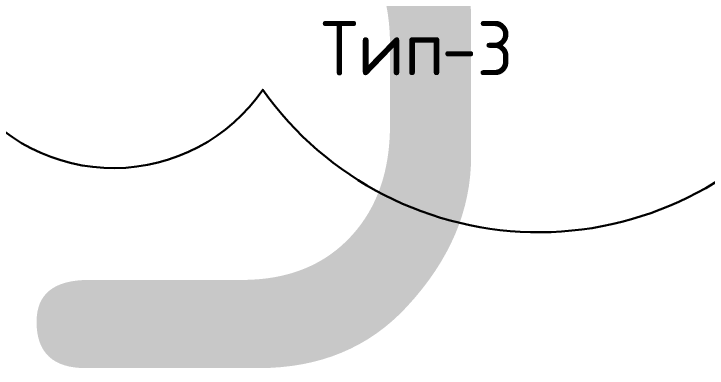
# Model space of a CAD drawing. Header units: millimetres. Extents: x -60946 to 138510, y -262288 to 24501.
# Drawn here: x -56878 to -53683, y -144247 to -142616 of the extents above; entities that cross this region are included whole.
import ezdxf

# ---------------------------------------------------------------- set-up
doc = ezdxf.new("R2010")
doc.units = ezdxf.units.MM
doc.layers.add('2)Тип-3', color=7, linetype='Continuous', lineweight=60)
doc.layers.add('2)Тип-4', color=7, linetype='Continuous', lineweight=30, true_color=0x0080c0)
doc.styles.add('GOST Common_4', font='', dxfattribs={"height": 250})
doc.styles.add('GOST Common_9', font='', dxfattribs={"width": 0.9, "height": 120})
doc.styles.get('GOST Common_4').set_extended_font_data('GOST Common')
doc.styles.get('GOST Common_9').set_extended_font_data('GOST Common')

msp = doc.modelspace()

# ---------------------------------------------------------------- linework, layer by layer
at = {"layer": '2)Тип-4', "color": 5}
msp.add_lwpolyline([(-60273.3781, -142996.4553, -0.52056705), (-60364.1618, -140828.5868, -0.52056705), (-60450.7091, -138761.8791, -0.52056705), (-58529.1713, -138494.9409, -0.52056705), (-56651.7754, -138482.0618, -0.52056705), (-54471.0518, -138467.1017, -0.52056705), (-51894.277, -138449.4248, -0.52056705), (-51118.6779, -140290.8915, -0.52056705), (-51024.8663, -142531.065, -0.52056705), (-53175.6495, -142947.7641, -0.52056705), (-55730.9916, -142965.294, -0.52056705), (-57099.4624, -142974.6819, -0.52056705), (-58658.8835, -142985.3797, -0.52056705)], format="xyb", close=True, dxfattribs=at)

# ---------------------------------------------------------------- texts
at = {"insert": (-57040.2904, -139912.3016), "char_height": 4349.5688, "attachment_point": 1, "style": 'GOST Common_9'}
msp.add_mtext_dynamic_manual_height_columns('3', width=4349.568811, gutter_width=36.2464, heights=[0], dxfattribs=at)
at = {"layer": '2)Тип-3', "color": 116, "lineweight": 30, "true_color": 0x008040, "char_height": 250, "attachment_point": 1, "style": 'GOST Common_4'}
for s, insert, width in [('Тип', (-55461.8985, -142648.7945), 673.4175), ('-3', (-54906.2735, -142648.7945), 432.91125)]:
    msp.add_mtext(s, dxfattribs=dict(at, insert=insert, width=width))

doc.saveas('drawing.dxf')
